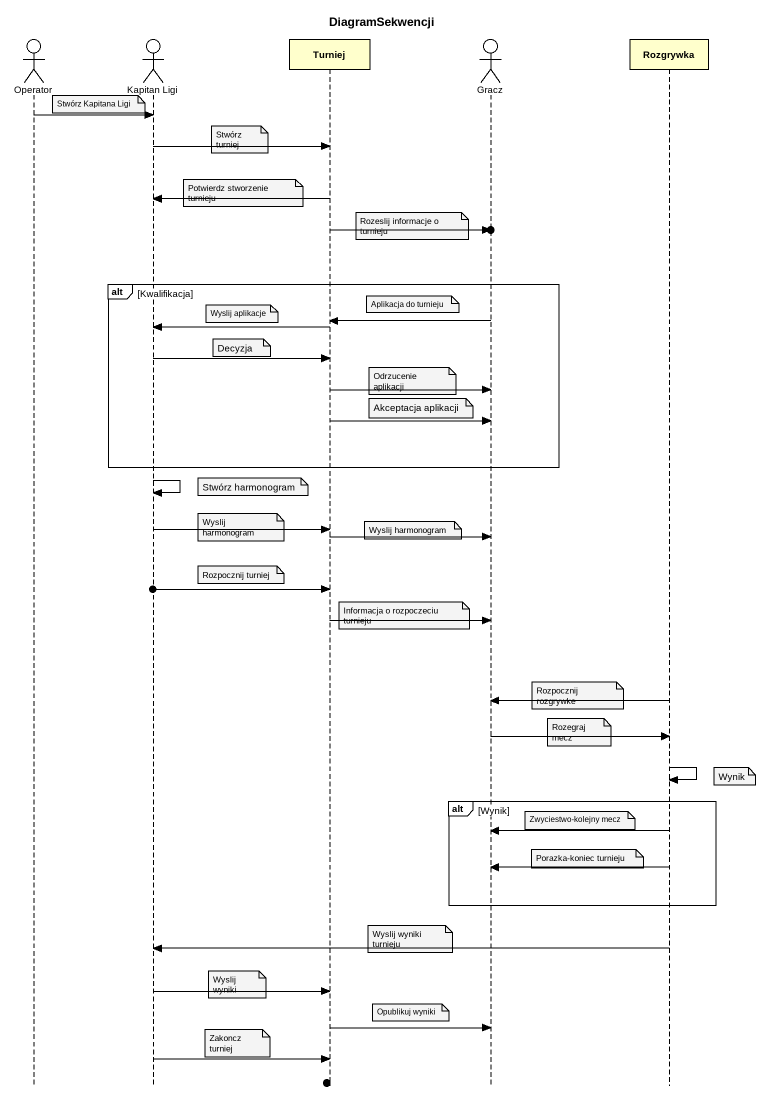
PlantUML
@startuml
title DiagramSekwencji
hide footbox
actor Operator
actor "Kapitan Ligi" as Kapitan_Ligi
participant Turniej
actor Gracz
participant Rozgrywka

note left of Kapitan_Ligi : Stwórz Kapitana Ligi
Operator -> Kapitan_Ligi
note right of Kapitan_Ligi : Stwórz turniej
Kapitan_Ligi -> Turniej
note left of Turniej : Potwierdz stworzenie turnieju
Turniej -> Kapitan_Ligi
note left of Gracz : Rozeslij informacje o turnieju
Turniej ->o]
alt Kwalifikacja
  note left of Gracz : Aplikacja do turnieju
  note left of Turniej : Wyslij aplikacje
  Gracz -> Turniej
  Turniej -> Kapitan_Ligi
  note left of Turniej : Decyzja
  Kapitan_Ligi -> Turniej
  note left of Gracz : Odrzucenie aplikacji
  Turniej -> Gracz
  note left of Gracz : Akceptacja aplikacji
  Turniej -> Gracz
end
Kapitan_Ligi -> Kapitan_Ligi
note left of Turniej : Stwórz harmonogram
note right of Kapitan_Ligi : Wyslij harmonogram
Kapitan_Ligi -> Turniej
note left of Gracz : Wyslij harmonogram
Turniej -> Gracz
note right of Kapitan_Ligi : Rozpocznij turniej
[o-> Turniej
note right of Turniej : Informacja o rozpoczeciu turnieju
Turniej -> Gracz
note right of Gracz : Rozpocznij rozgrywke
Rozgrywka -> Gracz
note right of Gracz : Rozegraj mecz
Gracz -> Rozgrywka
Rozgrywka -> Rozgrywka
note right of Rozgrywka : Wynik
alt Wynik
  note left of Rozgrywka : Zwyciestwo-kolejny mecz
  Rozgrywka -> Gracz
  note left of Rozgrywka : Porazka-koniec turnieju
  Rozgrywka -> Gracz
end
note left of Gracz : Wyslij wyniki turnieju
Rozgrywka -> Kapitan_Ligi
note right of Kapitan_Ligi : Wyslij wyniki
Kapitan_Ligi -> Turniej
note left of Gracz : Opublikuj wyniki
Turniej -> Gracz
note right of Kapitan_Ligi : Zakoncz turniej
Kapitan_Ligi -> Turniej
@enduml
